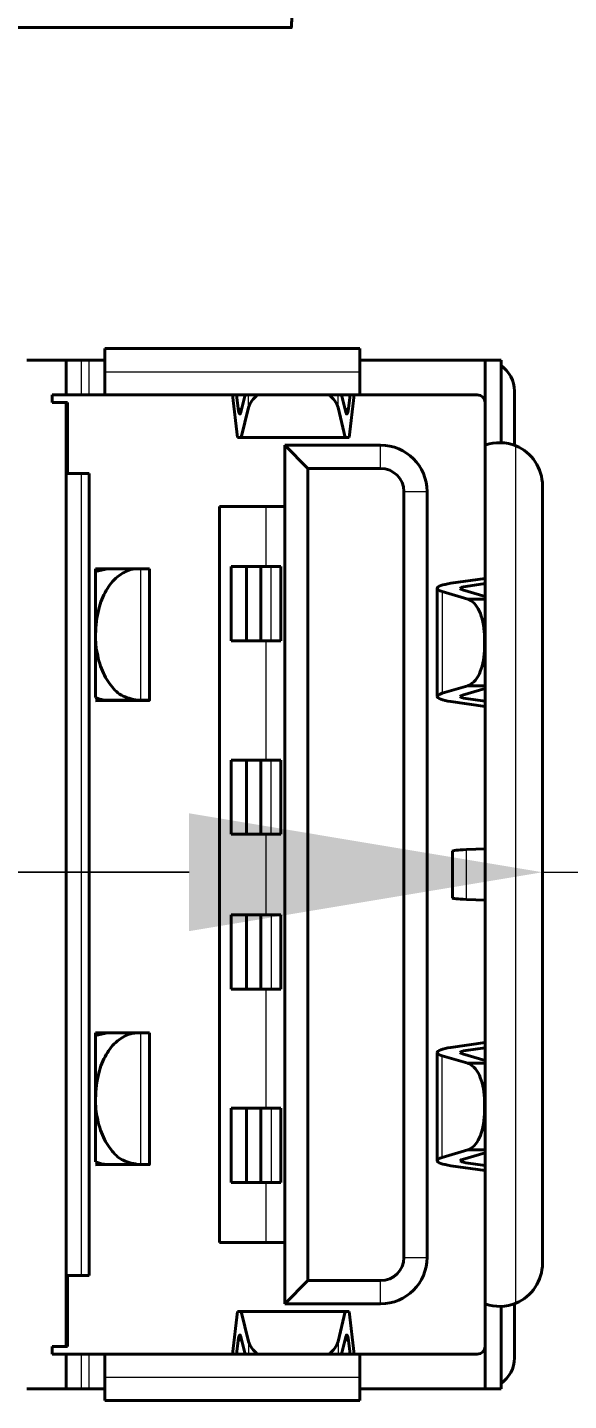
# Model space of a CAD drawing. Header units: inches. Extents: x 2.43 to 8.4, y 3.17 to 7.37.
# Drawn here: x 4.054 to 4.329, y 3.962 to 4.66 of the extents above; entities that cross this region are included whole.
import ezdxf

# ---------------------------------------------------------------- set-up
doc = ezdxf.new("R2010")
doc.units = ezdxf.units.IN
doc.header["$LTSCALE"] = 0.5
doc.header["$MEASUREMENT"] = 0
doc.header["$PDMODE"] = 33
doc.header["$PDSIZE"] = 0.03937
for name, color, linetype, lineweight in [('ANNOTATION_TEXT', 7, 'Continuous', 25), ('TANGENT_LINES', 7, 'Continuous', 15), ('Visible', 7, 'Continuous', 40)]:
    doc.layers.add(name, color=color, linetype=linetype, lineweight=lineweight)
doc.styles.add('Onshape-Standard-Dimension', font='')
doc.styles.get('Onshape-Standard-Dimension').set_extended_font_data('Noto Sans')
doc.dimstyles.new('Onshape-Standard$0', dxfattribs={"dimtxt": 0.12, "dimasz": 0.18, "dimexe": 0.08, "dimexo": 0.0625, "dimgap": 0.09, "dimtad": 0, "dimtih": 1, "dimtoh": 1, "dimdec": 3, "dimzin": 7, "dimdsep": 46, "dimtxsty": 'Onshape-Standard-Dimension', "dimcen": 0.09, "dimclrd": 7, "dimclre": 7, "dimclrt": 7, "dimadec": 1, "dimazin": 0, "dimtfac": 1, "dimtdec": 3, "dimtofl": 0, "dimtmove": 0, "dimatfit": 3, "dimfxl": 1, "dimtolj": 1, "dimtzin": 7, "dimlwd": 13, "dimlwe": 13, "dimarcsym": 1})

# ---------------------------------------------------------------- blocks, each defined once
blk = doc.blocks.new('*D3')
at = {"layer": 'ANNOTATION_TEXT', "color": 7, "lineweight": 13}
for p, q in [((3.60745, 4.29288), (3.60745, 4.31038)), ((4.31582, 4.29288), (4.31582, 4.31038)), ((3.78745, 4.23038), (4.13582, 4.23038)), ((4.13582, 4.23038), (3.78745, 4.23038)), ((4.31582, 4.23038), (4.49582, 4.23038))]:
    blk.add_line(p, q, dxfattribs=at)
at = {"layer": 'ANNOTATION_TEXT', "color": 7}
for points in [[(3.78745, 4.26038), (3.78745, 4.20038), (3.60745, 4.23038)], [(4.13582, 4.20038), (4.13582, 4.26038), (4.31582, 4.23038)]]:
    blk.add_solid(points, dxfattribs=at)
at = {"layer": 'Defpoints', "color": 0}
for p in [(3.60745, 4.23038), (4.31582, 4.23038), (4.31582, 4.23038)]:
    blk.add_point(p, dxfattribs=at)
at = {"layer": 'ANNOTATION_TEXT', "color": 7, "insert": (5.01163, 4.23038), "char_height": 0.12, "attachment_point": 5, "style": 'Onshape-Standard-Dimension'}
blk.add_mtext('\\A1;17.993 mm ', dxfattribs=at)

msp = doc.modelspace()

# ---------------------------------------------------------------- linework, layer by layer
at = {"layer": 'TANGENT_LINES'}
for p, q in [((4.081074, 4.473316), (4.081074, 4.491033)), ((4.085011, 4.473316), (4.085011, 4.491033)), ((4.092885, 4.485127), (4.222806, 4.485127)), ((4.166154, 4.466841), (4.166154, 4.473316)), ((4.211742, 4.466841), (4.211742, 4.473316)), ((4.160889, 4.466324), (4.162714, 4.466324)), ((4.215182, 4.466324), (4.217007, 4.466324)), ((4.233412, 4.435915), (4.233412, 4.447726)), ((4.302334, 4.01111), (4.302334, 4.447333)), ((4.081074, 4.025088), (4.081074, 4.433356)), ((4.085011, 4.025088), (4.085011, 4.433356)), ((4.245223, 4.424104), (4.257034, 4.424104)), ((4.174917, 4.416509), (4.174917, 4.385915)), ((4.111114, 4.38484), (4.111114, 4.317903)), ((4.177673, 4.348119), (4.177673, 4.385915)), ((4.264814, 4.373186), (4.264814, 4.321478)), ((4.174917, 4.348119), (4.174917, 4.287489)), ((4.286326, 4.349853), (4.286586, 4.349853)), ((4.286326, 4.344811), (4.286586, 4.344811)), ((4.177673, 4.249694), (4.177673, 4.287489)), ((4.174917, 4.249694), (4.174917, 4.208749)), ((4.277082, 4.216521), (4.277082, 4.241923)), ((4.177673, 4.208749), (4.177673, 4.170954)), ((4.174917, 4.170954), (4.174917, 4.110324)), ((4.111114, 4.148619), (4.111114, 4.081682)), ((4.264814, 4.085258), (4.264814, 4.136965)), ((4.177673, 4.110324), (4.177673, 4.072529)), ((4.286326, 4.113633), (4.286586, 4.113633)), ((4.286326, 4.10859), (4.286586, 4.10859)), ((4.174917, 4.072529), (4.174917, 4.041935)), ((4.245223, 4.03434), (4.257034, 4.03434)), ((4.233412, 4.010718), (4.233412, 4.022529)), ((4.160889, 3.992119), (4.162714, 3.992119)), ((4.166154, 3.991602), (4.166154, 3.985127)), ((4.211742, 3.991602), (4.211742, 3.985127)), ((4.215182, 3.992119), (4.217007, 3.992119)), ((4.081074, 3.967411), (4.081074, 3.985127)), ((4.085011, 3.967411), (4.085011, 3.985127)), ((4.092885, 3.973316), (4.222806, 3.973316))]:
    msp.add_line(p, q, dxfattribs=at)
at = {"layer": 'Visible'}
for p, q in [((4.187901, 4.660324), (3.678318, 4.660324)), ((4.187901, 4.660324), (4.188161, 4.660324)), ((4.092885, 4.496938), (4.222806, 4.496938)), ((4.092885, 4.496938), (4.092885, 4.485127)), ((4.222806, 4.496938), (4.222806, 4.485127)), ((4.0732, 4.491033), (4.05328, 4.491033)), ((4.0732, 4.473316), (4.0732, 4.491033)), ((4.0732, 4.491033), (4.081074, 4.491033)), ((4.081074, 4.491033), (4.085011, 4.491033)), ((4.085011, 4.491033), (4.092885, 4.491033)), ((4.285798, 4.491033), (4.222806, 4.491033)), ((4.286586, 3.967411), (4.286586, 4.491033)), ((4.286586, 4.491033), (4.286709, 4.491033)), ((4.286709, 4.447769), (4.286709, 4.491033)), ((4.286709, 4.491033), (4.29471, 4.491033)), ((4.29471, 4.491033), (4.29471, 4.44899)), ((4.092885, 4.485127), (4.092885, 4.473316)), ((4.222806, 4.485127), (4.222806, 4.473316)), ((4.066129, 4.469379), (4.066129, 4.473316)), ((4.0732, 4.473316), (4.066129, 4.473316)), ((4.081074, 4.473316), (4.0732, 4.473316)), ((4.085011, 4.473316), (4.081074, 4.473316)), ((4.092885, 4.473316), (4.085011, 4.473316)), ((4.092885, 4.473316), (4.222806, 4.473316)), ((4.160452, 4.451663), (4.157903, 4.473316)), ((4.160066, 4.473316), (4.160889, 4.466324)), ((4.162287, 4.464567), (4.164413, 4.473316)), ((4.213483, 4.473316), (4.215609, 4.464567)), ((4.217007, 4.466324), (4.21783, 4.473316)), ((4.219993, 4.473316), (4.217444, 4.451663)), ((4.282649, 4.473316), (4.222806, 4.473316)), ((4.301546, 4.447569), (4.301546, 4.475285)), ((4.0732, 4.469379), (4.066129, 4.469379)), ((4.0732, 3.989064), (4.0732, 4.469379)), ((4.07324, 4.469379), (4.0732, 4.469379)), ((4.07324, 4.469379), (4.07324, 4.433356)), ((4.074003, 4.469379), (4.07324, 4.469379)), ((4.074003, 4.447726), (4.074003, 4.469379)), ((4.166154, 4.466841), (4.162466, 4.451663)), ((4.21543, 4.451663), (4.211742, 4.466841)), ((4.162466, 4.451663), (4.160452, 4.451663)), ((4.162466, 4.451663), (4.21543, 4.451663)), ((4.217444, 4.451663), (4.21543, 4.451663)), ((4.07324, 4.447726), (4.074003, 4.447726)), ((4.074003, 4.447726), (4.074003, 4.433356)), ((4.184593, 4.010718), (4.184593, 4.447726)), ((4.184593, 4.447726), (4.233412, 4.447726)), ((4.184593, 4.447726), (4.196404, 4.435915)), ((4.07324, 4.433356), (4.081074, 4.433356)), ((4.081074, 4.433356), (4.085011, 4.433356)), ((4.085011, 4.433356), (4.085026, 4.433356)), ((4.085026, 4.433356), (4.085026, 4.025088)), ((4.233412, 4.435915), (4.196404, 4.435915)), ((4.196404, 4.435915), (4.196404, 4.022529)), ((4.245223, 4.03434), (4.245223, 4.424104)), ((4.257034, 4.424104), (4.257034, 4.03434)), ((4.315823, 4.031312), (4.315823, 4.427132)), ((4.151295, 4.041935), (4.151295, 4.416509)), ((4.151295, 4.416509), (4.174917, 4.416509)), ((4.184593, 4.416509), (4.174917, 4.416509)), ((4.088161, 4.38484), (4.094253, 4.38484)), ((4.088161, 4.38484), (4.088161, 4.383469)), ((4.094253, 4.38484), (4.088161, 4.383469)), ((4.088161, 4.383469), (4.088161, 4.351388)), ((4.109671, 4.38484), (4.094253, 4.38484)), ((4.109671, 4.38484), (4.111114, 4.38484)), ((4.111114, 4.38484), (4.11572, 4.38484)), ((4.11572, 4.317845), (4.11572, 4.38484)), ((4.15721, 4.385915), (4.15721, 4.348119)), ((4.15721, 4.385915), (4.165167, 4.385915)), ((4.165167, 4.385915), (4.172455, 4.385915)), ((4.165167, 4.348119), (4.165167, 4.385915)), ((4.172455, 4.348119), (4.172455, 4.385915)), ((4.172455, 4.385915), (4.177673, 4.385915)), ((4.177673, 4.385915), (4.182649, 4.385915)), ((4.182649, 4.348119), (4.182649, 4.385915)), ((4.262176, 4.374859), (4.262176, 4.319805)), ((4.286586, 4.3799), (4.269207, 4.377422)), ((4.2768, 4.375884), (4.286586, 4.37728)), ((4.264814, 4.373186), (4.277853, 4.369347)), ((4.286586, 4.370791), (4.275042, 4.374189)), ((4.277853, 4.369347), (4.286586, 4.369347)), ((4.088161, 4.351388), (4.088161, 4.319281)), ((4.15721, 4.348119), (4.165167, 4.348119)), ((4.165167, 4.348119), (4.172455, 4.348119)), ((4.172455, 4.348119), (4.177673, 4.348119)), ((4.177673, 4.348119), (4.182649, 4.348119)), ((4.286326, 4.349853), (4.286326, 4.344811)), ((4.277853, 4.325317), (4.264814, 4.321478)), ((4.275042, 4.320475), (4.286586, 4.323873)), ((4.286586, 4.317384), (4.2768, 4.31878)), ((4.277853, 4.325317), (4.286586, 4.325317)), ((4.088161, 4.317698), (4.108688, 4.317777)), ((4.094253, 4.31791), (4.102067, 4.317868)), ((4.109671, 4.31791), (4.094253, 4.31791)), ((4.111114, 4.317903), (4.109671, 4.31791)), ((4.269207, 4.317242), (4.286586, 4.314764)), ((4.15721, 4.287489), (4.15721, 4.249694)), ((4.15721, 4.287489), (4.165167, 4.287489)), ((4.165167, 4.287489), (4.172455, 4.287489)), ((4.165167, 4.249694), (4.165167, 4.287489)), ((4.172455, 4.249694), (4.172455, 4.287489)), ((4.172455, 4.287489), (4.177673, 4.287489)), ((4.177673, 4.287489), (4.182649, 4.287489)), ((4.182649, 4.249694), (4.182649, 4.287489)), ((4.15721, 4.249694), (4.165167, 4.249694)), ((4.165167, 4.249694), (4.172455, 4.249694)), ((4.172455, 4.249694), (4.177673, 4.249694)), ((4.177673, 4.249694), (4.182649, 4.249694)), ((4.286586, 4.242341), (4.277082, 4.241923)), ((4.27005, 4.241132), (4.27005, 4.217311)), ((4.277082, 4.216521), (4.286586, 4.216103)), ((4.15721, 4.208749), (4.15721, 4.170954)), ((4.15721, 4.208749), (4.165167, 4.208749)), ((4.165167, 4.208749), (4.172455, 4.208749)), ((4.165167, 4.208749), (4.165167, 4.170954)), ((4.172455, 4.208749), (4.172455, 4.170954)), ((4.172455, 4.208749), (4.177673, 4.208749)), ((4.177673, 4.208749), (4.182649, 4.208749)), ((4.182649, 4.208749), (4.182649, 4.170954)), ((4.15721, 4.170954), (4.165167, 4.170954)), ((4.165167, 4.170954), (4.172455, 4.170954)), ((4.172455, 4.170954), (4.177673, 4.170954)), ((4.177673, 4.170954), (4.182649, 4.170954)), ((4.088161, 4.148619), (4.094253, 4.148619)), ((4.088161, 4.148619), (4.088161, 4.147249)), ((4.094253, 4.148619), (4.088161, 4.147249)), ((4.088161, 4.147249), (4.088161, 4.115168)), ((4.109671, 4.148619), (4.094253, 4.148619)), ((4.109671, 4.148619), (4.111114, 4.148619)), ((4.111114, 4.148619), (4.11572, 4.148619)), ((4.11572, 4.081625), (4.11572, 4.148619)), ((4.262164, 4.083585), (4.262164, 4.138638)), ((4.269208, 4.141201), (4.286586, 4.14368)), ((4.275042, 4.137969), (4.286586, 4.134571)), ((4.286586, 4.141059), (4.2768, 4.139663)), ((4.277853, 4.133126), (4.264814, 4.136965)), ((4.277853, 4.133126), (4.286586, 4.133126)), ((4.088161, 4.115168), (4.088161, 4.08306)), ((4.15721, 4.110324), (4.15721, 4.072529)), ((4.15721, 4.110324), (4.165167, 4.110324)), ((4.165167, 4.110324), (4.172455, 4.110324)), ((4.165167, 4.110324), (4.165167, 4.072529)), ((4.172455, 4.110324), (4.172455, 4.072529)), ((4.172455, 4.110324), (4.177673, 4.110324)), ((4.177673, 4.110324), (4.182649, 4.110324)), ((4.182649, 4.110324), (4.182649, 4.072529)), ((4.286326, 4.10859), (4.286326, 4.113633)), ((4.264814, 4.085258), (4.277853, 4.089097)), ((4.277853, 4.089097), (4.286586, 4.089097)), ((4.088161, 4.081478), (4.108688, 4.081556)), ((4.094253, 4.08169), (4.102067, 4.081648)), ((4.109671, 4.08169), (4.094253, 4.08169)), ((4.111114, 4.081682), (4.109671, 4.08169)), ((4.286586, 4.087653), (4.275042, 4.084254)), ((4.2768, 4.08256), (4.286586, 4.081164)), ((4.286586, 4.078543), (4.269208, 4.081022)), ((4.15721, 4.072529), (4.165167, 4.072529)), ((4.165167, 4.072529), (4.172455, 4.072529)), ((4.172455, 4.072529), (4.177673, 4.072529)), ((4.177673, 4.072529), (4.182649, 4.072529)), ((4.174917, 4.041935), (4.151295, 4.041935)), ((4.174917, 4.041935), (4.184593, 4.041935)), ((4.07324, 4.025088), (4.07324, 3.989064)), ((4.081074, 4.025088), (4.07324, 4.025088)), ((4.074003, 4.025088), (4.074003, 4.010718)), ((4.085011, 4.025088), (4.081074, 4.025088)), ((4.085026, 4.025088), (4.085011, 4.025088)), ((4.184593, 4.010718), (4.196404, 4.022529)), ((4.196404, 4.022529), (4.233412, 4.022529)), ((4.074003, 4.010718), (4.07324, 4.010718)), ((4.074003, 3.989064), (4.074003, 4.010718)), ((4.160452, 4.006781), (4.157903, 3.985127)), ((4.162466, 4.006781), (4.160452, 4.006781)), ((4.162466, 4.006781), (4.21543, 4.006781)), ((4.166154, 3.991602), (4.162466, 4.006781)), ((4.233412, 4.010718), (4.184593, 4.010718)), ((4.21543, 4.006781), (4.211742, 3.991602)), ((4.217444, 4.006781), (4.21543, 4.006781)), ((4.219993, 3.985127), (4.217444, 4.006781)), ((4.286709, 3.967411), (4.286709, 4.010674)), ((4.29471, 4.009453), (4.29471, 3.967411)), ((4.301546, 3.983159), (4.301546, 4.01083)), ((4.160066, 3.985127), (4.160889, 3.992119)), ((4.162287, 3.993877), (4.164413, 3.985127)), ((4.213483, 3.985127), (4.215609, 3.993877)), ((4.217007, 3.992119), (4.21783, 3.985127)), ((4.066129, 3.989064), (4.066129, 3.985127)), ((4.0732, 3.989064), (4.066129, 3.989064)), ((4.066129, 3.985127), (4.0732, 3.985127)), ((4.07324, 3.989064), (4.0732, 3.989064)), ((4.0732, 3.967411), (4.0732, 3.985127)), ((4.0732, 3.985127), (4.081074, 3.985127)), ((4.074003, 3.989064), (4.07324, 3.989064)), ((4.081074, 3.985127), (4.085011, 3.985127)), ((4.085011, 3.985127), (4.092885, 3.985127)), ((4.092885, 3.985127), (4.222806, 3.985127)), ((4.092885, 3.985127), (4.092885, 3.973316)), ((4.222806, 3.985127), (4.282649, 3.985127)), ((4.222806, 3.985127), (4.222806, 3.973316)), ((4.092885, 3.973316), (4.092885, 3.961505)), ((4.222806, 3.973316), (4.222806, 3.961505)), ((4.05328, 3.967411), (4.0732, 3.967411)), ((4.081074, 3.967411), (4.0732, 3.967411)), ((4.085011, 3.967411), (4.081074, 3.967411)), ((4.092885, 3.967411), (4.085011, 3.967411)), ((4.222806, 3.967411), (4.285798, 3.967411)), ((4.286709, 3.967411), (4.286586, 3.967411)), ((4.286709, 3.967411), (4.29471, 3.967411)), ((4.092885, 3.961505), (4.222806, 3.961505))]:
    msp.add_line(p, q, dxfattribs=at)
for centre, radius, start, end in [((4.285798, 4.475285), 0.015748, 87.134016, 90), ((4.285798, 4.475285), 0.015748, 0, 55.53678), ((4.282649, 4.469379), 0.003937, 0, 90), ((4.233412, 4.424104), 0.023622, 0, 90), ((4.293952, 4.427132), 0.021871, 67.464695, 109.337184), ((4.293952, 4.427132), 0.021871, 0, 67.464695), ((4.233412, 4.424104), 0.011811, 0, 90), ((4.233412, 4.03434), 0.023622, 270, 0), ((4.233412, 4.03434), 0.011811, 270, 360), ((4.293952, 4.031312), 0.021871, 292.535305, 360), ((4.293952, 4.031312), 0.021871, 250.662816, 292.535305), ((4.282649, 3.989064), 0.003937, 270, 360), ((4.285798, 3.983159), 0.015748, 304.46322, 360), ((4.285798, 3.983159), 0.015748, 270, 272.865984)]:
    msp.add_arc(centre, radius, start, end, dxfattribs=at)
at = {"layer": 'Visible', "extrusion": (0, 0, -1)}
for centre, major_axis, ratio, start_param, end_param in [((4.187901, 4.668198), (0, 0.007874), 0.0329722, 1.5707963, 3.1415927), ((4.281953, 4.37485), (-0.00797, 0), 0.1699739, 0.0063993, 0.8679345), ((4.281898, 4.374858), (-0.007905, 0), 0.1699739, 5.7621774, 6.2835414), ((4.281953, 4.319814), (-0.00797, 0), 0.1699739, 5.4152508, 6.2767854), ((4.281898, 4.319806), (-0.007905, 0), 0.1699739, 6.2828286, 6.8041934), ((4.096035, 4.317845), (-0.007874, 0), 0.0045429, 2.443461, 3.1415927), ((4.282089, 4.138616), (-0.019926, 0), 0.1699739, 0.0064671, 0.8680145), ((4.281861, 4.138638), (0.019685, 0), 0.1699739, 2.6179939, 3.1415965), ((4.096035, 4.081625), (-0.007874, 0), 0.0045429, 2.443461, 3.1415927), ((4.282089, 4.083607), (-0.019926, 0), 0.1699739, 5.4151708, 6.2767182), ((4.281861, 4.083585), (0.019685, 0), 0.1699739, 3.1415888, 3.6651914), ((4.161735, 3.987058), (0, -0.007874), 0.1402859, 2.268928, 3.6651914), ((4.188948, 3.993449), (-0.023017, 0), 0.5773503, 5.6065415, 6.143809), ((4.188948, 3.993449), (-0.023017, 0), 0.5773503, 3.280969, 3.8182365), ((4.216161, 3.987058), (0, -0.007874), 0.1402859, 2.6179939, 4.0142573)]:
    msp.add_ellipse(centre, major_axis=major_axis, ratio=ratio, start_param=start_param, end_param=end_param, dxfattribs=at)
at = {"layer": 'Visible'}
for centre, major_axis, ratio, start_param, end_param in [((4.188948, 4.464995), (-0.023017, 0), 0.5773503, 5.6065415, 6.143809), ((4.188948, 4.464995), (-0.023017, 0), 0.5773503, 3.280969, 3.8182365), ((4.161735, 4.471386), (0, 0.007874), 0.1402859, 2.268928, 3.6651914), ((4.216161, 4.471386), (0, 0.007874), 0.1402859, 2.6179939, 4.0142573), ((4.282191, 4.374832), (-0.02003, 0), 0.1699739, 5.4180803, 6.2752608), ((4.281861, 4.374859), (0.019685, 0), 0.1699739, 3.141588, 3.6651914), ((4.094254, 4.351383), (0, 0.033472), 0.6427876, 2.8544671, 3.1415597), ((4.282191, 4.319832), (-0.02003, 0), 0.1699739, 0.0079245, 0.865105), ((4.281861, 4.319805), (0.019685, 0), 0.1699739, 2.6179939, 3.1415973), ((4.096035, 4.317845), (0.019685, 0), 0.0045429, 5.4105207, 6.981317), ((4.289735, 4.241132), (-0.019685, 0), 0.0524078, 5.4105207, 6.2831853), ((4.289735, 4.217311), (-0.019685, 0), 0.0524078, 0, 0.8726646), ((4.281994, 4.138628), (-0.008012, 0), 0.1699739, 5.4181604, 6.2753311), ((4.282031, 4.138644), (-0.008043, 0), 0.1699739, 0.0042427, 0.5167362), ((4.094254, 4.115162), (0, 0.033472), 0.6427876, 2.8544671, 3.1415597), ((4.096035, 4.081625), (0.019685, 0), 0.0045429, 5.4105207, 6.981317), ((4.281994, 4.083596), (-0.008012, 0), 0.1699739, 0.0078542, 0.8650249), ((4.282031, 4.083579), (-0.008043, 0), 0.1699739, 5.766449, 6.2789424)]:
    msp.add_ellipse(centre, major_axis=major_axis, ratio=ratio, start_param=start_param, end_param=end_param, dxfattribs=at)
for points, knots in [([(4.088161, 4.351388), (4.088505, 4.355843), (4.089155, 4.364256), (4.093306, 4.373845), (4.098666, 4.381063), (4.105942, 4.384727), (4.1086, 4.384807), (4.109671, 4.38484)], [0, 0, 0, 0, 0.2490665, 0.4704328, 0.6776583, 0.8701174, 1, 1, 1, 1]), ([(4.277853, 4.369347), (4.278956, 4.368793), (4.281307, 4.367613), (4.283876, 4.363265), (4.285678, 4.358171), (4.286345, 4.351595), (4.286331, 4.350288), (4.286326, 4.349853)], [0, 0, 0, 0, 0.186991, 0.3984276, 0.6314465, 0.8773328, 1, 1, 1, 1]), ([(4.109671, 4.31791), (4.106758, 4.318498), (4.100949, 4.31967), (4.094871, 4.326425), (4.090369, 4.334943), (4.088228, 4.345748), (4.088181, 4.349734), (4.088161, 4.351388)], [0, 0, 0, 0, 0.2008955, 0.4005883, 0.6151448, 0.8402468, 1, 1, 1, 1]), ([(4.286326, 4.344811), (4.286227, 4.342614), (4.286032, 4.338314), (4.284325, 4.332493), (4.282189, 4.328093), (4.278784, 4.325543), (4.278077, 4.325371), (4.277853, 4.325317)], [0, 0, 0, 0, 0.2517358, 0.492847, 0.7138596, 0.9096809, 1, 1, 1, 1]), ([(4.088161, 4.115168), (4.088505, 4.119622), (4.089155, 4.128036), (4.093306, 4.137624), (4.098666, 4.144843), (4.105942, 4.148506), (4.1086, 4.148587), (4.109671, 4.148619)], [0, 0, 0, 0, 0.2490665, 0.4704328, 0.6776583, 0.8701174, 1, 1, 1, 1]), ([(4.286326, 4.113633), (4.286227, 4.115829), (4.286032, 4.120129), (4.284325, 4.125951), (4.282189, 4.130351), (4.278784, 4.132901), (4.278077, 4.133072), (4.277853, 4.133126)], [0, 0, 0, 0, 0.2517358, 0.492847, 0.7138596, 0.9096809, 1, 1, 1, 1]), ([(4.109671, 4.08169), (4.106758, 4.082278), (4.100949, 4.08345), (4.094871, 4.090204), (4.090369, 4.098723), (4.088228, 4.109527), (4.088181, 4.113513), (4.088161, 4.115168)], [0, 0, 0, 0, 0.2008955, 0.4005883, 0.6151448, 0.8402468, 1, 1, 1, 1]), ([(4.277853, 4.089097), (4.278956, 4.08965), (4.281307, 4.09083), (4.283876, 4.095179), (4.285678, 4.100272), (4.286345, 4.106849), (4.286331, 4.108155), (4.286326, 4.10859)], [0, 0, 0, 0, 0.186991, 0.3984276, 0.6314465, 0.8773328, 1, 1, 1, 1])]:
    msp.add_open_spline(points, degree=3, knots=knots, dxfattribs=at)

# ---------------------------------------------------------------- dimensions: what is measured, and where the dimension line sits
at = {"layer": 'ANNOTATION_TEXT'}
dim = msp.add_linear_dim(base=(4.315823, 4.230382), p1=(3.607452, 4.230382, 1.643622), p2=(4.315823, 4.230382, 1.77748), angle=0, dimstyle='Onshape-Standard$0', override={"dimdec": 3, "dimlfac": 25.4, "dimzin": 7, "dimlunit": 2, "dimpost": '<> mm ', "dimtp": 0, "dimtm": 0, "dimtdec": 3, "dimtzin": 7}, dxfattribs=at)
dim.commit()
dim.dimension.update_dxf_attribs({"geometry": '*D3', "text_midpoint": (5.011627, 4.230382), "dimtype": 160})

doc.saveas('drawing.dxf')
